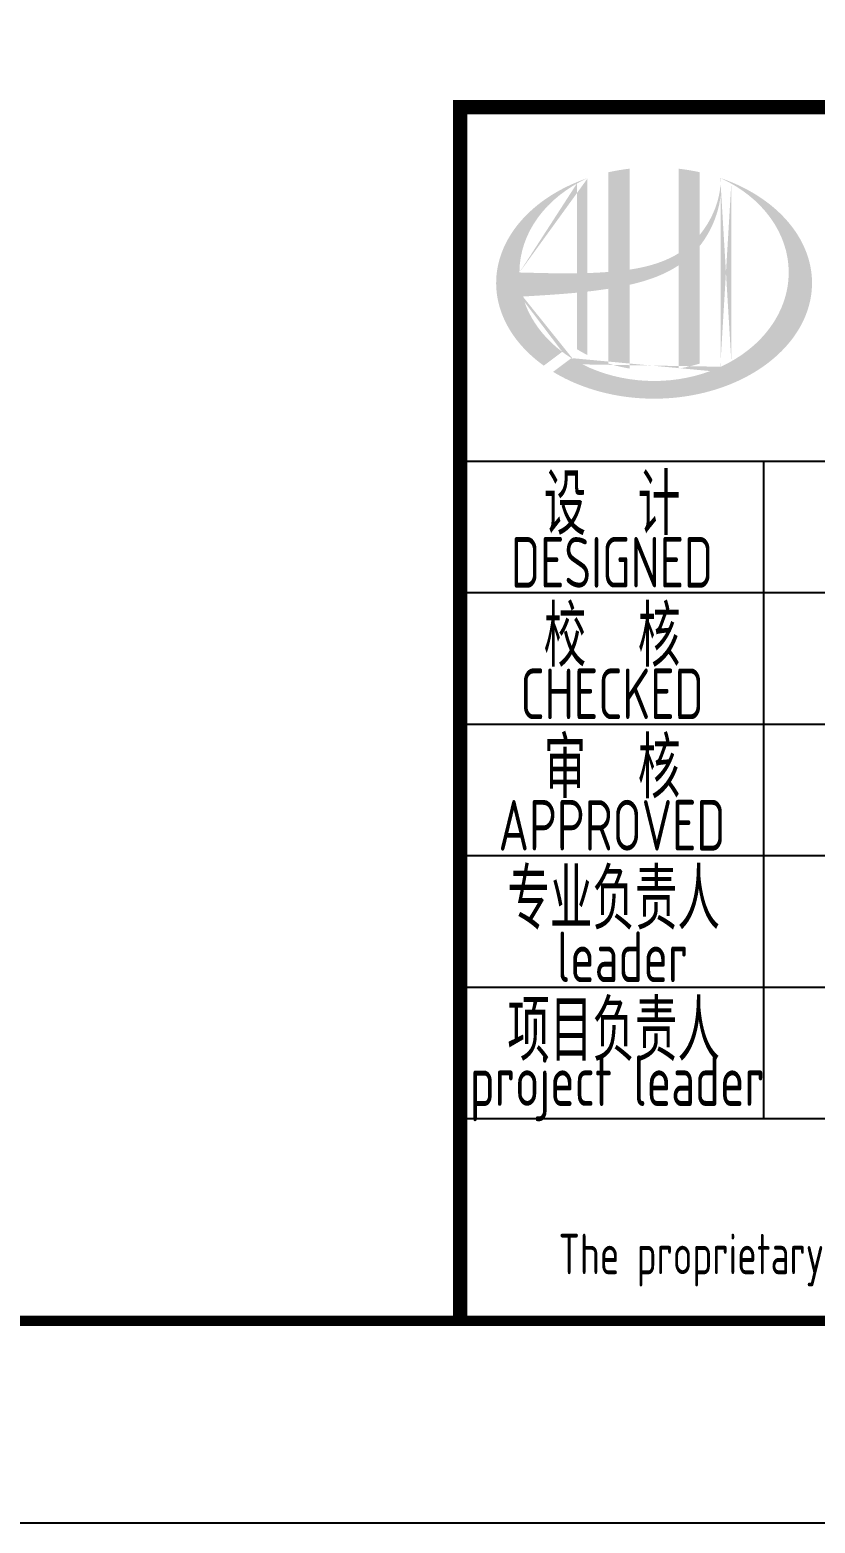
# Model space of a CAD drawing. Extents: x 9731685 to 18866768, y -962146 to 194094.
# Drawn here: x 9839580 to 9843458, y 124694 to 132076 of the extents above; entities that cross this region are included whole.
import ezdxf
from ezdxf.enums import TextEntityAlignment as Align

# ---------------------------------------------------------------- set-up
doc = ezdxf.new("R2010")
doc.units = 0
doc.header["$LTSCALE"] = 1000
doc.layers.get('0').update_dxf_attribs({"linetype": 'CONTINUOUS'})
doc.layers.add('BORDER', color=7, linetype='CONTINUOUS')
doc.styles.add('TSSD_Rein', font='Tssdeng.shx', dxfattribs={"width": 0.7, "bigfont": 'hztxt.shx'})

msp = doc.modelspace()

# ---------------------------------------------------------------- hatches: boundary and pattern name
h = msp.add_hatch(color=256)
edge = h.paths.add_edge_path()
edge.add_spline(control_points=[(9842541.3, 130815.4), (9842547.4, 130816.8), (9842553.5, 130818.2), (9842602.6, 130830.1), (9842645.2, 130843), (9842720.2, 130874.2), (9842753.1, 130891.1), (9842784, 130911.7)], knot_values=[61.629012, 61.629012, 61.629012, 61.629012, 63.330431, 63.330431, 75.353634, 75.353634, 85.398649, 85.398649, 85.398649, 85.398649], degree=3, periodic=0)
edge.add_line((9842784, 130911.7), (9842784, 130401.5))
edge.add_spline(control_points=[(9842784, 130401.5), (9842801.1, 130404.2), (9842818.1, 130407.6), (9842852.9, 130415.6), (9842870.6, 130420.5), (9842888, 130425.9)], knot_values=[4.908456, 4.908456, 4.908456, 4.908456, 4.992821, 4.992821, 5.083034, 5.083034, 5.083034, 5.083034], degree=3, periodic=0)
edge.add_line((9842888, 130425.9), (9842888, 131007.4))
edge.add_spline(control_points=[(9842888, 131007.4), (9842896.6, 131018.3), (9842904.8, 131029.7), (9842930.9, 131069.3), (9842946.6, 131099.3), (9842975.8, 131172), (9842987, 131215.8), (9842991.7, 131261.2), (9842991.8, 131262.4), (9842992, 131263.7)], knot_values=[97.991744, 97.991744, 97.991744, 97.991744, 101.64219, 101.64219, 110.337975, 110.337975, 121.934322, 121.934322, 122.270691, 122.270691, 122.270691, 122.270691], degree=3, periodic=0)
edge.add_line((9842992, 131263.7), (9842992, 131334.1))
edge.add_spline(control_points=[(9842992, 131334.1), (9842991.9, 131326.5), (9842991.5, 131318.8), (9842991, 131311.1)], knot_values=[126.194075, 126.194075, 126.194075, 126.194075, 128.396762, 128.396762, 128.396762, 128.396762], degree=3, periodic=0)
edge.add_spline(control_points=[(9842991, 131311.1), (9842990.5, 131304.9), (9842989.9, 131298.7), (9842989.1, 131292.5)], knot_values=[124.417049, 124.417049, 124.417049, 124.417049, 126.194075, 126.194075, 126.194075, 126.194075], degree=3, periodic=0)
edge.add_spline(control_points=[(9842989.1, 131292.5), (9842987.9, 131283.4), (9842986.5, 131274.2), (9842984.7, 131265.1)], knot_values=[121.80529, 121.80529, 121.80529, 121.80529, 124.417049, 124.417049, 124.417049, 124.417049], degree=3, periodic=0)
edge.add_spline(control_points=[(9842984.7, 131265.1), (9842982.3, 131253), (9842979.4, 131240.9), (9842975.9, 131228.9)], knot_values=[118.31574, 118.31574, 118.31574, 118.31574, 121.80529, 121.80529, 121.80529, 121.80529], degree=3, periodic=0)
edge.add_spline(control_points=[(9842975.9, 131228.9), (9842972.4, 131216.7), (9842968.3, 131204.7), (9842963.8, 131192.8)], knot_values=[114.795988, 114.795988, 114.795988, 114.795988, 118.31574, 118.31574, 118.31574, 118.31574], degree=3, periodic=0)
edge.add_spline(control_points=[(9842963.8, 131192.8), (9842959.3, 131181.2), (9842954.3, 131169.6), (9842948.9, 131158.3)], knot_values=[111.329641, 111.329641, 111.329641, 111.329641, 114.795988, 114.795988, 114.795988, 114.795988], degree=3, periodic=0)
edge.add_spline(control_points=[(9842948.9, 131158.3), (9842943.4, 131146.7), (9842937.3, 131135.4), (9842930.9, 131124.3)], knot_values=[107.79529, 107.79529, 107.79529, 107.79529, 111.329641, 111.329641, 111.329641, 111.329641], degree=3, periodic=0)
edge.add_spline(control_points=[(9842930.9, 131124.3), (9842924.6, 131113.5), (9842917.9, 131102.9), (9842910.7, 131092.7)], knot_values=[104.343579, 104.343579, 104.343579, 104.343579, 107.79529, 107.79529, 107.79529, 107.79529], degree=3, periodic=0)
edge.add_spline(control_points=[(9842910.7, 131092.7), (9842903.5, 131082.3), (9842895.9, 131072.2), (9842888, 131062.5)], knot_values=[100.8507, 100.8507, 100.8507, 100.8507, 104.343579, 104.343579, 104.343579, 104.343579], degree=3, periodic=0)
edge.add_line((9842888, 131062.5), (9842888, 131371.8))
edge.add_spline(control_points=[(9842888, 131371.8), (9842853.9, 131379.4), (9842819.1, 131385.2), (9842784, 131389.3)], knot_values=[4.423999, 4.423999, 4.423999, 4.423999, 4.558741, 4.558741, 4.558741, 4.558741], degree=3, periodic=0)
edge.add_line((9842784, 131389.3), (9842784, 130971.2))
edge.add_spline(control_points=[(9842784, 130971.2), (9842712, 130926.7), (9842627.8, 130903.4), (9842541.3, 130890.4)], knot_values=[63.246215, 63.246215, 63.246215, 63.246215, 87.689124, 87.689124, 87.689124, 87.689124], degree=3, periodic=0)
edge.add_line((9842541.3, 130890.4), (9842541.3, 131389.3))
edge.add_spline(control_points=[(9842541.3, 131389.3), (9842506.1, 131385.2), (9842471.4, 131379.4), (9842437.3, 131371.8)], knot_values=[4.866038, 4.866038, 4.866038, 4.866038, 5.000777, 5.000777, 5.000777, 5.000777], degree=3, periodic=0)
edge.add_line((9842437.3, 131371.8), (9842437.3, 130879))
edge.add_spline(control_points=[(9842437.3, 130879), (9842435.6, 130878.8), (9842400.7, 130876.2), (9842366.1, 130874.5), (9842333.3, 130873.4)], knot_values=[43.657356, 43.657356, 43.657356, 43.657356, 44.134253, 53.497092, 53.497092, 53.497092, 53.497092], degree=3, periodic=0)
edge.add_line((9842333.3, 130873.4), (9842333.3, 131342.6))
edge.add_spline(control_points=[(9842333.3, 131342.6), (9842316.3, 131336.7), (9842299.5, 131330.4), (9842283.1, 131323.7)], knot_values=[5.14157, 5.14157, 5.14157, 5.14157, 5.212921, 5.212921, 5.212921, 5.212921], degree=3, periodic=0)
edge.add_spline(control_points=[(9842283.1, 131323.7), (9842276.2, 131320.8), (9842269.3, 131317.9), (9842237.1, 131303.8), (9842212.6, 131291.5), (9842189.1, 131278.3)], knot_values=[5.212921, 5.212921, 5.212921, 5.212921, 5.24296, 5.24296, 5.355623, 5.355623, 5.355623, 5.355623], degree=3, periodic=0)
edge.add_spline(control_points=[(9842189.1, 131278.3), (9842174.2, 131269.9), (9842159.8, 131261.2), (9842145.8, 131252.1)], knot_values=[5.355623, 5.355623, 5.355623, 5.355623, 5.426974, 5.426974, 5.426974, 5.426974], degree=3, periodic=0)
edge.add_spline(control_points=[(9842145.8, 131252.1), (9842138.4, 131247.3), (9842131.1, 131242.4), (9842117.6, 131232.9), (9842111.4, 131228.4), (9842105.2, 131223.8)], knot_values=[5.426974, 5.426974, 5.426974, 5.426974, 5.464765, 5.464765, 5.498325, 5.498325, 5.498325, 5.498325], degree=3, periodic=0)
edge.add_spline(control_points=[(9842105.2, 131223.8), (9842079.2, 131204.2), (9842055.1, 131183.3), (9842033.2, 131161.3)], knot_values=[5.498325, 5.498325, 5.498325, 5.498325, 5.641027, 5.641027, 5.641027, 5.641027], degree=3, periodic=0)
edge.add_spline(control_points=[(9842033.2, 131161.3), (9842026.2, 131154.3), (9842019.4, 131147.2), (9841999, 131124.6), (9841986.1, 131108.8), (9841974.3, 131092.6)], knot_values=[5.641027, 5.641027, 5.641027, 5.641027, 5.686569, 5.686569, 5.783729, 5.783729, 5.783729, 5.783729], degree=3, periodic=0)
edge.add_spline(control_points=[(9841974.3, 131092.6), (9841959.2, 131071.8), (9841945.9, 131050.4), (9841932.8, 131025.5), (9841931.2, 131022.3), (9841929.6, 131019.1)], knot_values=[5.783729, 5.783729, 5.783729, 5.783729, 5.908374, 5.908374, 5.92643, 5.92643, 5.92643, 5.92643], degree=3, periodic=0)
edge.add_spline(control_points=[(9841929.6, 131019.1), (9841917.1, 130994), (9841907.1, 130968.4), (9841899.6, 130942.4)], knot_values=[5.92643, 5.92643, 5.92643, 5.92643, 6.069132, 6.069132, 6.069132, 6.069132], degree=3, periodic=0)
edge.add_spline(control_points=[(9841899.6, 130942.4), (9841896.3, 130931.3), (9841893.6, 130920.2), (9841888.2, 130894), (9841886, 130879), (9841884.5, 130863.9)], knot_values=[6.069132, 6.069132, 6.069132, 6.069132, 6.130179, 6.130179, 6.211834, 6.211834, 6.211834, 6.211834], degree=3, periodic=0)
edge.add_spline(control_points=[(9841884.5, 130863.9), (9841883.3, 130850.7), (9841882.6, 130837.5), (9841882.6, 130824.3)], knot_values=[6.211834, 6.211834, 6.211834, 6.211834, 6.283185, 6.283185, 6.283185, 6.283185], degree=3, periodic=0)
edge.add_spline(control_points=[(9841882.6, 130824.3), (9841882.6, 130815), (9841882.9, 130805.7), (9841883.6, 130796.4)], knot_values=[6.283185, 6.283185, 6.283185, 6.283185, 6.333655, 6.333655, 6.333655, 6.333655], degree=3, periodic=0)
edge.add_spline(control_points=[(9841883.6, 130796.4), (9841884.8, 130777.7), (9841887.3, 130759.1), (9841891.1, 130740.6)], knot_values=[6.333655, 6.333655, 6.333655, 6.333655, 6.434594, 6.434594, 6.434594, 6.434594], degree=3, periodic=0)
edge.add_spline(control_points=[(9841891.1, 130740.6), (9841891.4, 130739.4), (9841891.6, 130738.1), (9841895.5, 130719.6), (9841900.3, 130702.5), (9841906.2, 130685.4)], knot_values=[6.434594, 6.434594, 6.434594, 6.434594, 6.441278, 6.441278, 6.535532, 6.535532, 6.535532, 6.535532], degree=3, periodic=0)
edge.add_spline(control_points=[(9841906.2, 130685.4), (9841912.4, 130667.2), (9841919.9, 130649.2), (9841928.7, 130631.4)], knot_values=[6.535532, 6.535532, 6.535532, 6.535532, 6.636471, 6.636471, 6.636471, 6.636471], degree=3, periodic=0)
edge.add_spline(control_points=[(9841928.7, 130631.4), (9841930.9, 130626.9), (9841933.2, 130622.4), (9841942.5, 130604.8), (9841950.2, 130591.8), (9841958.6, 130578.9)], knot_values=[6.636471, 6.636471, 6.636471, 6.636471, 6.661894, 6.661894, 6.73741, 6.73741, 6.73741, 6.73741], degree=3, periodic=0)
edge.add_spline(control_points=[(9841958.6, 130578.9), (9841969.8, 130561.8), (9841982.1, 130544.9), (9841995.7, 130528.6)], knot_values=[6.73741, 6.73741, 6.73741, 6.73741, 6.838349, 6.838349, 6.838349, 6.838349], degree=3, periodic=0)
edge.add_spline(control_points=[(9841995.7, 130528.6), (9842001.6, 130521.4), (9842007.7, 130514.3), (9842022.3, 130498.4), (9842030.8, 130489.6), (9842039.7, 130480.9)], knot_values=[6.838349, 6.838349, 6.838349, 6.838349, 6.88251, 6.88251, 6.939288, 6.939288, 6.939288, 6.939288], degree=3, periodic=0)
edge.add_spline(control_points=[(9842039.7, 130480.9), (9842055.4, 130465.6), (9842072.3, 130450.7), (9842090.2, 130436.5)], knot_values=[6.939288, 6.939288, 6.939288, 6.939288, 7.040227, 7.040227, 7.040227, 7.040227], degree=3, periodic=0)
edge.add_spline(control_points=[(9842090.2, 130436.5), (9842099.2, 130429.4), (9842108.3, 130422.5), (9842117.8, 130415.7)], knot_values=[7.040227, 7.040227, 7.040227, 7.040227, 7.090696, 7.090696, 7.090696, 7.090696], degree=3, periodic=0)
edge.add_line((9842117.8, 130415.7), (9842209, 130484.1))
edge.add_ellipse((9842662.6, 130876.3), major_axis=(665, 0), ratio=0.806676, start_angle=192.81901, end_angle=226.98533, ccw=False)
edge.add_spline(control_points=[(9842014.2, 130757.3), (9842038.2, 130758.8), (9842062.3, 130760.3), (9842151, 130765.8), (9842215.8, 130770.1), (9842281.3, 130776.4)], knot_values=[11.398263, 11.398263, 11.398263, 11.398263, 18.40729, 18.40729, 37.18094, 37.18094, 37.18094, 37.18094], degree=3, periodic=0)
edge.add_line((9842281.3, 130776.4), (9842281.3, 130497.3))
edge.add_spline(control_points=[(9842281.3, 130497.3), (9842284.9, 130495.1), (9842288.4, 130492.9), (9842305.4, 130482.7), (9842319.2, 130475.1), (9842333.3, 130468)], knot_values=[4.049945, 4.049945, 4.049945, 4.049945, 4.072021, 4.072021, 4.153257, 4.153257, 4.153257, 4.153257], degree=3, periodic=0)
edge.add_line((9842333.3, 130468), (9842333.3, 130781.9))
edge.add_spline(control_points=[(9842333.3, 130781.9), (9842365.5, 130785.5), (9842397.9, 130789.8), (9842432.7, 130795.1), (9842435, 130795.5), (9842437.3, 130795.9)], knot_values=[42.135009, 42.135009, 42.135009, 42.135009, 51.307228, 51.307228, 51.948574, 51.948574, 51.948574, 51.948574], degree=3, periodic=0)
edge.add_line((9842437.3, 130795.9), (9842437.3, 130425.9))
edge.add_spline(control_points=[(9842437.3, 130425.9), (9842470.9, 130415.4), (9842505.8, 130407.2), (9842541.3, 130401.5)], knot_values=[4.34174, 4.34174, 4.34174, 4.34174, 4.516316, 4.516316, 4.516316, 4.516316], degree=3, periodic=0)
edge.add_line((9842541.3, 130401.5), (9842541.3, 130815.4))
edge = h.paths.add_edge_path(flags=16)
edge.add_ellipse((9842662.6, 130876.3), major_axis=(665, 0), ratio=0.806676, start_angle=124.98746, end_angle=179.99898, ccw=False)
edge.add_line((9842281.3, 131315.9), (9842281.3, 130872.2))
edge.add_spline(control_points=[(9842281.3, 130872.2), (9842186, 130870.9), (9842092, 130874), (9841997.6, 130876.3)], knot_values=[11.27373, 11.27373, 11.27373, 11.27373, 38.687513, 38.687513, 38.687513, 38.687513], degree=3, periodic=0)
edge = h.paths.add_edge_path()
edge.add_spline(control_points=[(9842163.8, 130385.2), (9842194.8, 130366.2), (9842228, 130348.9), (9842312.6, 130311.7), (9842365.9, 130293.9), (9842476.6, 130267.3), (9842534.1, 130258.6), (9842650.2, 130250.8), (9842708.9, 130251.7), (9842824.5, 130263.2), (9842881.3, 130273.8), (9842990.4, 130303.8), (9843042.5, 130323.3), (9843139.4, 130370.2), (9843184.2, 130397.6), (9843264.1, 130458.5), (9843299.3, 130492.1), (9843358.6, 130563.6), (9843382.7, 130601.4), (9843419.1, 130679.5), (9843431.4, 130719.8), (9843444, 130801), (9843444.3, 130841.9), (9843432.8, 130923.4), (9843421, 130963.9), (9843385.4, 131042.7), (9843361.6, 131080.9), (9843302.8, 131153), (9843267.7, 131187), (9843187.9, 131248.6), (9843143.2, 131276.4), (9843062, 131316.1), (9843027.6, 131330.3), (9842992, 131342.6)], knot_values=[0.886421, 0.886421, 0.886421, 0.886421, 1.040557, 1.040557, 1.261172, 1.261172, 1.481788, 1.481788, 1.702404, 1.702404, 1.92302, 1.92302, 2.143636, 2.143636, 2.364252, 2.364252, 2.584868, 2.584868, 2.805484, 2.805484, 3.026099, 3.026099, 3.246715, 3.246715, 3.46852, 3.46852, 3.690325, 3.690325, 3.91213, 3.91213, 4.133935, 4.133935, 4.283209, 4.283209, 4.283209, 4.283209], degree=3, periodic=0)
edge.add_line((9842992, 131342.6), (9842992, 131342.5))
edge.add_spline(control_points=[(9842992, 131342.4), (9842992, 131339.7), (9842992, 131336.9), (9842992, 131334.1)], knot_values=[128.396762, 128.396762, 128.396762, 128.396762, 129.192193, 129.192193, 129.192193, 129.192193], degree=3, periodic=0)
edge.add_line((9842992, 131334.1), (9842992, 130410.3))
edge.add_ellipse((9842662.6, 130876.3), major_axis=(665, 0), ratio=0.806676, start_angle=232.10542, end_angle=299.68334, ccw=False)
edge.add_line((9842254.2, 130453), (9842163.8, 130385.2))
edge = h.paths.add_edge_path(flags=16)
edge.add_ellipse((9842662.6, 130876.3), major_axis=(665, 0), ratio=0.806676, start_angle=304.98746, end_angle=415.01211, ccw=False)
edge.add_line((9843044, 130436.8), (9843044, 131315.9))

# ---------------------------------------------------------------- linework, layer by layer
for p, q in [((9841704.8, 129943.7), (9852704.8, 129943.7)), ((9843204.8, 126693.7), (9843204.8, 129943.7)), ((9841704.8, 129293.7), (9847204.8, 129293.7)), ((9841704.8, 128643.7), (9847204.8, 128643.7)), ((9841704.8, 127993.7), (9847204.8, 127993.7)), ((9841704.8, 127343.7), (9847204.8, 127343.7)), ((9841704.8, 126693.7), (9859704.8, 126693.7)), ((9841704.8, 125694.4), (9859704.8, 125694.4))]:
    msp.add_line(p, q)
msp.add_lwpolyline([(9859704.8, 131693.7, 70, 70, 0), (9841704.8, 131693.7, 70, 70, 0), (9841704.8, 125693.7, 0, 0, 0)], format="xyseb")
at = {"const_width": 70}
for points in [[(9859704.8, 131693.7), (9841704.8, 131693.7)], [(9841704.8, 131693.7), (9841704.8, 125693.7)]]:
    msp.add_lwpolyline(points, dxfattribs=at)
at = {"layer": 'BORDER'}
msp.add_lwpolyline([(9776604.8, 124693.7), (9776604.8, 184093.7), (9860704.8, 184093.7), (9860704.8, 124693.7)], close=True, dxfattribs=at)
at = {"layer": 'BORDER', "const_width": 50}
msp.add_lwpolyline([(9779104.8, 125693.7), (9779104.8, 183093.7), (9859704.8, 183093.7), (9859704.8, 125693.7)], close=True, dxfattribs=at)

# ---------------------------------------------------------------- texts
at = {"style": 'TSSD_Rein', "width": 0.7}
for s, height, p in [('设  计', 300, (9842454.8, 129743.7)), ('DESIGNED', 250, (9842454.8, 129443.7)), ('校  核', 300, (9842454.8, 129093.7)), ('CHECKED', 250, (9842454.8, 128793.7)), ('审  核', 300, (9842454.8, 128443.7)), ('APPROVED', 250, (9842454.8, 128143.7)), ('专业负责人', 300, (9842463.1, 127793.7)), ('leader', 250, (9842506.7, 127493.7)), ('项目负责人', 300, (9842463.1, 127143.7)), ('project leader', 250, (9842480.3, 126843.7)), ('The proprietary right of this document belongs to Anhui Huadong Chemical And Medical Engineering  Co.,Ltd.  and any replication or transfer to the 3rd. side is forbidden without its permission. ', 200, (9850451.2, 125994.4))]:
    msp.add_text(s, height=height, dxfattribs=at).set_placement(p, align=Align.MIDDLE)

doc.saveas('drawing.dxf')
